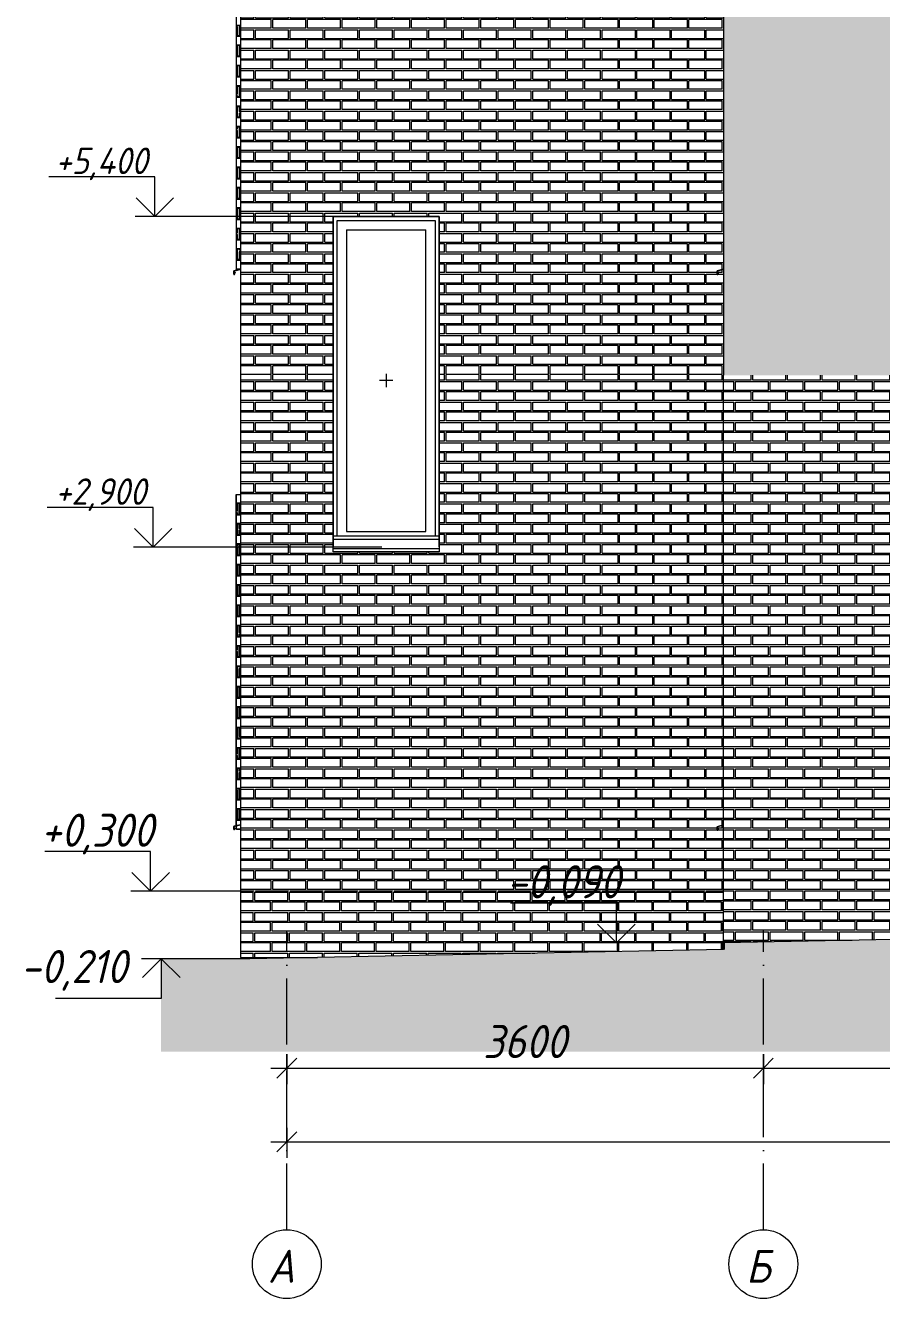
# Model space of a CAD drawing. Header units: millimetres. Extents: x -2128 to 116635, y -18248 to 18481.
# Drawn here: x 102812 to 109278, y -2779 to 6845 of the extents above; entities that cross this region are included whole.
import ezdxf

# ---------------------------------------------------------------- set-up
doc = ezdxf.new("R2010")
doc.units = ezdxf.units.MM
doc.linetypes.add('50_200_ШТРИХ_1Т_ш5_п1_п1_', pattern=[700, 500, -100, 0, -100])
doc.linetypes.add('Штрих', pattern=[635, 317.5, -317.5])
for name, color, linetype, lineweight in [('A-ANNO-DIMS', 7, 'Continuous', 9), ('A-ANNO-DIMS-100', 7, 'Continuous', 9), ('A-DETL-1', 7, 'Continuous', 5), ('A-DETL-5', 7, 'Continuous', 35), ('A-GLAZ', 7, 'Continuous', 9), ('A-GLAZ-1', 7, 'Continuous', 5), ('A-GLAZ-2', 7, 'Штрих', 5), ('A-WALL', 7, 'Continuous', 5), ('A-WALL-PATT', 7, 'Continuous', 5), ('G-ANNO-DIMS', 7, 'Continuous', 9), ('G-ANNO-DIMS-1', 7, 'Continuous', 20), ('I-WALL', 7, 'Continuous', 5), ('Оси', 7, 'Continuous', 9), ('Оси-1', 7, '50_200_ШТРИХ_1Т_ш5_п1_п1_', 9)]:
    doc.layers.add(name, color=color, linetype=linetype, lineweight=lineweight)
doc.layers.add('A-DETL-GENF-1', color=7, linetype='Continuous', lineweight=9, true_color=0xffffff)
doc.styles.add('ISOCPEUR_I', font='isocpeui.ttf', dxfattribs={"width": 0.9, "height": 250})
doc.styles.add('ISOCPEUR_I_1', font='isocpeui.ttf', dxfattribs={"width": 0.9, "height": 200})
doc.dimstyles.new('ISO-2_5_0_9К_БОЛЬШОЙ', dxfattribs={"dimscale": 304.8, "dimtxt": 248.995294, "dimasz": 0.492126, "dimexe": 0.393701, "dimexo": 0, "dimgap": 0, "dimtad": 1, "dimdec": 0, "dimzin": 0, "dimdsep": 46, "dimtxsty": 'ISOCPEUR_I', "dimblk1": 'OBLIQUE', "dimblk2": 'OBLIQUE', "dimsah": 1, "dimcen": 0.09, "dimdle": 0.393701, "dimazin": 0, "dimtfac": 1, "dimtdec": 4, "dimtix": 1, "dimtmove": 0, "dimatfit": 3, "dimfxl": 1, "dimtvp": 1, "dimtolj": 1, "dimtzin": 0, "dimarcsym": 2})
pattern_1 = [(180, (112485.17, 71), (-2e-14, -154), [125, -137]), (90, (112485.17, 6), (-262, 2e-14), [65, -89]), (180, (112485.17, 6), (-2e-14, -154), [125, -137]), (90, (112497.17, 6), (-262, 2e-14), [65, -89]), (180, (112622.17, 6), (-2e-14, -154), [125, -137]), (180, (112622.17, 71), (-2e-14, -154), [125, -137]), (90, (112366.17, 83), (-262, 2e-14), [65, -89]), (90, (112616.17, 83), (-262, 2e-14), [65, -89]), (0, (112366.17, 83), (0, -154), [250, -12]), (0, (112366.17, 148), (0, -154), [250, -12])]
pattern_2 = [(180, (103594.18, 4223.23), (-2e-14, -154), [125, -137]), (90, (103594.18, 4158.23), (-262, 2e-14), [65, -89]), (180, (103594.18, 4158.23), (-2e-14, -154), [125, -137]), (90, (103606.18, 4158.23), (-262, 2e-14), [65, -89]), (180, (103731.18, 4158.23), (-2e-14, -154), [125, -137]), (180, (103731.18, 4223.23), (-2e-14, -154), [125, -137]), (90, (103475.18, 4235.23), (-262, 2e-14), [65, -89]), (90, (103725.18, 4235.23), (-262, 2e-14), [65, -89]), (0, (103475.18, 4235.23), (0, -154), [250, -12]), (0, (103475.18, 4300.23), (0, -154), [250, -12])]
pattern_3 = [(180, (103594.18, -10.52), (-2e-14, -154), [125, -137]), (90, (103594.18, -75.52), (-262, 2e-14), [65, -89]), (180, (103594.18, -75.52), (-2e-14, -154), [125, -137]), (90, (103606.18, -75.52), (-262, 2e-14), [65, -89]), (180, (103731.18, -75.52), (-2e-14, -154), [125, -137]), (180, (103731.18, -10.52), (-2e-14, -154), [125, -137]), (90, (103475.18, 1.48), (-262, 2e-14), [65, -89]), (90, (103725.18, 1.48), (-262, 2e-14), [65, -89]), (0, (103475.18, 1.48), (0, -154), [250, -12]), (0, (103475.18, 66.48), (0, -154), [250, -12])]

# ---------------------------------------------------------------- blocks, each defined once
blk = doc.blocks.new('Окно_СКБ_1Ст_БезПР - ОК-22_800х2500_h_ глухое-34006729-АР2_Фасад в А-Г копия 1')
at = {"layer": 'A-GLAZ-1'}
for p, q in [((350, 9600), (350, 7102.5)), ((1150, 9600), (350, 9600)), ((380, 7185), (380, 9570)), ((380, 9570), (450, 9570)), ((450, 9570), (1050, 9570)), ((1050, 9570), (1120, 9570)), ((1120, 9570), (1120, 7185)), ((1150, 7102.5), (1150, 9600)), ((450, 9500), (450, 7220)), ((450, 9500), (1050, 9500)), ((1050, 7220), (1050, 9500)), ((450, 7220), (1050, 7220))]:
    blk.add_line(p, q, dxfattribs=at)
at = {"layer": 'A-GLAZ-2'}
for p, q in [((750, 8410), (750, 8310)), ((800, 8360), (700, 8360))]:
    blk.add_line(p, q, dxfattribs=at)
blk = doc.blocks.new('WNW_Отлив - Отлив_металлический-33822956-АР2_Фасад в А-Г копия 1')
at = {"layer": 'A-GLAZ-1'}
for p, q in [((-400, 4966), (-400, 4963)), ((-400, 4963), (-394, 4963)), ((-399, 4987.2), (-355.6, 4999.9)), ((-367.2, 4997.5), (-399, 4988.3)), ((-399, 4964), (-399, 4966)), ((-394.7, 4964), (-399, 4964)), ((-394, 4966), (-394.7, 4964)), ((-394, 4963), (-388.9, 4977.1)), ((-388.9, 4977.1), (-389.8, 4977.4))]:
    blk.add_line(p, q, dxfattribs=at)
blk = doc.blocks.new('WNW_Отлив - Отлив_металлический-33828275-АР2_Фасад в А-Г копия 1')
at = {"layer": 'A-GLAZ-1'}
for p, q in [((-350, 9202.5), (-400, 9191)), ((-400, 9191), (-400, 9166)), ((-400, 9166), (-394, 9166)), ((-399, 9190.2), (-350, 9201.5)), ((-399, 9167), (-399, 9190.2)), ((-394.7, 9167), (-399, 9167)), ((-389.8, 9180.4), (-394.7, 9167)), ((-394, 9166), (-388.9, 9180.1)), ((-388.9, 9180.1), (-389.8, 9180.4))]:
    blk.add_line(p, q, dxfattribs=at)
blk = doc.blocks.new('WNW_Отлив - Отлив_металлический-V103-АР2_Фасад в А-Г копия 1')
at = {"layer": 'A-GLAZ-1'}
for p, q in [((3299.8, 5002.5), (3250, 4991)), ((3250, 4991), (3250, 4988)), ((3250.9, 4966), (3256, 4966)), ((3251, 4990.2), (3282.8, 4997.5)), ((3251, 4988.3), (3251, 4990.2)), ((3255.3, 4967), (3251, 4967)), ((3260.2, 4980.4), (3255.3, 4967)), ((3261.1, 4980.1), (3260.2, 4980.4)), ((3260.2, 4977.4), (3261.1, 4980.1))]:
    blk.add_line(p, q, dxfattribs=at)
blk = doc.blocks.new('WNW_Отлив - Отлив_металлический-33966382-АР2_Фасад в А-Г копия 1')
at = {"layer": 'A-GLAZ-1'}
for p, q in [((3300, 5002.5), (3250, 4988)), ((3250, 4988), (3250, 4963)), ((3250, 4963), (3256, 4963)), ((3251, 4987.2), (3300, 5001.5)), ((3251, 4964), (3251, 4987.2)), ((3255.3, 4964), (3251, 4964)), ((3260.2, 4977.4), (3255.3, 4964)), ((3256, 4963), (3261.1, 4977.1)), ((3261.1, 4977.1), (3260.2, 4977.4))]:
    blk.add_line(p, q, dxfattribs=at)
blk = doc.blocks.new('WNW_Отлив - Отлив_металлический-V104-АР2_Фасад в А-Г копия 1')
at = {"layer": 'A-GLAZ-1'}
for p, q in [((3300, 802.5), (3250, 788)), ((3250, 788), (3250, 763)), ((3251, 787.2), (3300, 801.5)), ((3251, 764), (3251, 787.2)), ((3260.2, 777.4), (3255.3, 764)), ((3256, 763), (3261.1, 777.1)), ((3261.1, 777.1), (3260.2, 777.4)), ((3250, 763), (3256, 763)), ((3255.3, 764), (3251, 764))]:
    blk.add_line(p, q, dxfattribs=at)
blk = doc.blocks.new('WNW_Отлив - Отлив_металлический-34006731-АР2_Фасад в А-Г копия 1')
at = {"layer": 'A-GLAZ-1'}
for p, q in [((1150, 7185), (350, 7185)), ((1150, 7160), (350, 7160)), ((350, 7091), (350, 7102.5)), ((350, 7066), (350, 7091)), ((350, 7091), (1150, 7091)), ((1150, 7066), (350, 7066)), ((1150, 7102.5), (1150, 7091)), ((1150, 7091), (1150, 7066))]:
    blk.add_line(p, q, dxfattribs=at)
blk = doc.blocks.new('Ось сетки - Круг_Ø6_00__ISO-2_5_0_9K_ кружки поменьше-23056867-АР2_Фасад в А-Г копия 1')
at = {"layer": 'Оси'}
blk.add_circle((0, -2518.7), 260, dxfattribs=at)
blk = doc.blocks.new('DIMBLOCK29-АР2_Фасад в А-Г копия 1')
at = {"layer": 'A-ANNO-DIMS-100', "transparency": 16777216}
for p, q in [((104785.2, -931.6), (104785.2, -1157.7)), ((104785.2, -1037.7), (104785.2, -931.6)), ((108385.2, -931.6), (108385.2, -1157.7)), ((108385.2, -1037.7), (108385.2, -931.6)), ((104665.2, -1037.7), (108385.2, -1037.7))]:
    blk.add_line(p, q, dxfattribs=at)
at = {"layer": 'A-ANNO-DIMS-100', "lineweight": 20, "transparency": 16777216}
for p, q in [((104785.2, -1037.7), (104710.2, -1112.7)), ((104785.2, -1037.7), (104860.2, -962.7)), ((108385.2, -1037.7), (108310.2, -1112.7)), ((108385.2, -1037.7), (108460.2, -962.7))]:
    blk.add_line(p, q, dxfattribs=at)
at = {"layer": 'A-ANNO-DIMS-100', "color": 0, "transparency": 16777216, "insert": (106269.1, -711), "char_height": 250, "width": 758.478, "attachment_point": 1, "line_spacing_factor": 1.149209, "style": 'ISOCPEUR_I'}
blk.add_mtext('3600', dxfattribs=at)
blk = doc.blocks.new('_Oblique')
at = {"color": 0, "linetype": 'ByBlock', "lineweight": -2}
blk.add_line((-0.5, -0.5), (0.5, 0.5), dxfattribs=at)
blk = doc.blocks.new('DIMBLOCK30-АР2_Фасад в А-Г копия 1')
at = {"layer": 'A-ANNO-DIMS-100', "transparency": 16777216}
for p, q in [((108385.2, -931.6), (108385.2, -1157.7)), ((108385.2, -1037.7), (108385.2, -931.6)), ((112585.2, -931.6), (112585.2, -1157.7)), ((112585.2, -1037.7), (112585.2, -931.6)), ((108385.2, -1037.7), (112585.2, -1037.7))]:
    blk.add_line(p, q, dxfattribs=at)
at = {"layer": 'A-ANNO-DIMS-100', "lineweight": 20, "transparency": 16777216}
for p, q in [((108385.2, -1037.7), (108310.2, -1112.7)), ((108385.2, -1037.7), (108460.2, -962.7)), ((112585.2, -1037.7), (112510.2, -1112.7)), ((112585.2, -1037.7), (112660.2, -962.7))]:
    blk.add_line(p, q, dxfattribs=at)
at = {"layer": 'A-ANNO-DIMS-100', "color": 0, "transparency": 16777216, "insert": (110159.6, -711), "char_height": 250, "width": 781.462, "attachment_point": 1, "line_spacing_factor": 1.149209, "style": 'ISOCPEUR_I'}
blk.add_mtext('4200', dxfattribs=at)
blk = doc.blocks.new('DIMBLOCK32-АР2_Фасад в А-Г копия 1')
at = {"layer": 'A-ANNO-DIMS-100', "transparency": 16777216}
for p, q in [((104785.2, -1488.1), (104785.2, -1714.1)), ((104785.2, -1594.1), (104785.2, -1488.1)), ((115285.2, -1488.1), (115285.2, -1714.1)), ((115285.2, -1594.1), (115285.2, -1488.1)), ((104665.2, -1594.1), (115405.2, -1594.1))]:
    blk.add_line(p, q, dxfattribs=at)
at = {"layer": 'A-ANNO-DIMS-100', "lineweight": 20, "transparency": 16777216}
for p, q in [((104785.2, -1594.1), (104860.2, -1519.1)), ((115285.2, -1594.1), (115360.2, -1519.1)), ((104785.2, -1594.1), (104710.2, -1669.1)), ((115285.2, -1594.1), (115210.2, -1669.1))]:
    blk.add_line(p, q, dxfattribs=at)
at = {"layer": 'A-ANNO-DIMS-100', "color": 0, "transparency": 16777216, "insert": (109664.1, -1267.5), "char_height": 250, "width": 890.637, "attachment_point": 1, "line_spacing_factor": 1.149209, "style": 'ISOCPEUR_I'}
blk.add_mtext('10500', dxfattribs=at)
blk = doc.blocks.new('Высотные отметки - Стрелка_Верх-17668718-АР2_Фасад в А-Г копия 1')
at = {"layer": 'G-ANNO-DIMS'}
for p, q in [((-1028.2, 600), (-1828.2, 600)), ((-1028.2, 300), (-1028.2, 600)), ((-876.6, 300), (-1176.6, 300))]:
    blk.add_line(p, q, dxfattribs=at)
at = {"layer": 'G-ANNO-DIMS-1'}
for q in [(-1169.7, 441.4), (-886.8, 441.4)]:
    blk.add_line((-1028.2, 300), q, dxfattribs=at)
blk = doc.blocks.new('Высотные отметки - Стрелка_Низ-17668717-АР2_Фасад в А-Г копия 1')
at = {"layer": 'G-ANNO-DIMS'}
for p, q in [((-797.8, -210), (-1097.8, -210)), ((-947.9, -210), (-947.9, -510)), ((-947.9, -510), (-1747.9, -510))]:
    blk.add_line(p, q, dxfattribs=at)
at = {"layer": 'G-ANNO-DIMS-1'}
for q in [(-1089.3, -351.4), (-806.4, -351.4)]:
    blk.add_line((-947.9, -210), q, dxfattribs=at)

msp = doc.modelspace()

# ---------------------------------------------------------------- hatches: boundary and pattern name
at = {"layer": 'A-DETL-GENF-1'}
msp.add_hatch(color=256, dxfattribs=at).paths.add_polyline_path([(103835.2, -913.8), (116635.2, -913.8), (116635.2, 0), (112150.2, 0), (112150.2, -10), (108085.2, -90), (108085.2, -140), (104505.2, -210), (103835.2, -210), (103835.2, -370)], flags=0)
at = {"layer": 'A-WALL-PATT'}
h = msp.add_hatch(dxfattribs=at)
h.set_pattern_fill('FP_82', color=256, style=0, pattern_type=2)
h.set_pattern_definition([(180, (108335.17, 4271), (-2e-14, -154), [125, -137]), (90, (108335.17, 4206), (-262, 2e-14), [65, -89]), (180, (108335.17, 4206), (-2e-14, -154), [125, -137]), (90, (108347.17, 4206), (-262, 2e-14), [65, -89]), (180, (108472.17, 4206), (-2e-14, -154), [125, -137]), (180, (108472.17, 4271), (-2e-14, -154), [125, -137]), (90, (108216.17, 4283), (-262, 2e-14), [65, -89]), (90, (108466.17, 4283), (-262, 2e-14), [65, -89]), (0, (108216.17, 4283), (0, -154), [250, -12]), (0, (108216.17, 4348), (0, -154), [250, -12])])
h.paths.add_polyline_path([(108041.2, 4966), (108040.5, 4967), (108041.5, 4967)], flags=0)
h.paths.add_polyline_path([(108041.2, 4963), (108040.5, 4964), (108041.5, 4964)], flags=0)
h.paths.add_polyline_path([(105935.2, 4200), (108085.2, 4200), (108085.2, 5001.5), (108036.2, 4987.2), (108036.2, 4967), (108036.2, 4966), (108036.2, 4964), (108036.2, 4963), (108035.2, 4964), (108036.2, 4991.2), (108085.2, 5002.5), (108085.2, 8400), (105935.2, 8400), (105935.2, 7066), (105135.2, 7067), (105135.2, 8400), (104435.2, 8400), (104435.2, 4200), (105135.2, 4200), (105135.2, 5400), (105935.2, 5400)], flags=0)
h.paths.add_polyline_path([(108036.2, 4988.3), (108068, 4997.5), (108036.2, 4990.2)], flags=0)
h = msp.add_hatch(dxfattribs=at)
h.set_pattern_fill('FP_85', color=256, style=0, pattern_type=2)
h.set_pattern_definition([(180, (115235.17, 4271), (-2e-14, -154), [125, -137]), (90, (115235.17, 4206), (-262, 2e-14), [65, -89]), (180, (115235.17, 4206), (-2e-14, -154), [125, -137]), (90, (115247.17, 4206), (-262, 2e-14), [65, -89]), (180, (115372.17, 4206), (-2e-14, -154), [125, -137]), (180, (115372.17, 4271), (-2e-14, -154), [125, -137]), (90, (115116.17, 4283), (-262, 2e-14), [65, -89]), (90, (115366.17, 4283), (-262, 2e-14), [65, -89]), (0, (115116.17, 4283), (0, -154), [250, -12]), (0, (115116.17, 4348), (0, -154), [250, -12])])
h.paths.add_polyline_path([(108085.2, 4200), (110590.2, 4200), (110590.2, 4904.9), (110577.1, 4897), (110570.9, 4896.8), (110567.2, 4903), (110567.2, 5050), (111275.7, 5018.9), (111312.7, 4953.8), (111312.7, 4947.3), (111306.2, 4943.5), (111299.1, 4948.3), (111296.2, 4954.8), (111297.7, 4954.8), (111303.1, 4947.3), (111306.2, 4945.5), (111310.9, 4948.3), (111310.4, 4954.8), (111274.5, 5016.9), (110569.2, 5047.9), (110569.2, 4903), (110571.9, 4898.5), (110578.2, 4899.4), (110590.2, 4907.2), (110590.2, 5000), (111205.2, 5000), (111205.2, 4984), (111255.8, 4984), (111255.8, 4952), (111253.8, 4952), (111253.8, 4982), (111205.2, 4982), (111205.2, 4799.2), (111349.4, 4799.2), (111427.5, 4932.2), (111443.7, 4922.8), (111631.4, 5247.6), (111648.7, 5237.6), (111395.6, 4799.2), (114987.2, 4800), (114987.2, 8400), (108085.2, 8400), (108085.2, 4900)], flags=0)
h.paths.add_polyline_path([(111422.6, 4892.3), (111439.6, 4921.7), (111427.5, 4928.7), (111410.5, 4899.3), (111412.4, 4898.2)], flags=0)
h.paths.add_polyline_path([(111657.6, 5232.6), (111623, 5252.6), (111633, 5269.9), (111667.6, 5249.9), (111660, 5236.7)], flags=0)
h.paths.add_polyline_path([(111656.5, 5236.7), (111663.5, 5248.8), (111634.1, 5265.8), (111627.1, 5253.7), (111648.7, 5241.2)], flags=0)
h = msp.add_hatch(dxfattribs=at)
h.set_pattern_fill('FP_18', color=256, style=0, pattern_type=2)
h.set_pattern_definition([(270, (106274.05, 6967.63), (154, 9e-15), [125, -137]), (180, (106339.05, 6967.63), (-3e-14, -262), [65, -89]), (270, (106339.05, 6967.63), (154, 9e-15), [125, -137]), (180, (106339.05, 6979.63), (-3e-14, -262), [65, -89]), (270, (106339.05, 7104.63), (154, 9e-15), [125, -137]), (270, (106274.05, 7104.63), (154, 9e-15), [125, -137]), (180, (106262.05, 6848.63), (-3e-14, -262), [65, -89]), (180, (106262.05, 7098.63), (-3e-14, -262), [65, -89]), (90, (106262.05, 6848.63), (154, -9e-15), [250, -12]), (90, (106197.05, 6848.63), (154, -9e-15), [250, -12])])
h.paths.add_polyline_path([(104405.2, 5076.9), (104435.2, 5076.9), (104435.2, 5152.6), (104405.2, 5152.6)], flags=0)
h.paths.add_polyline_path([(104435.2, 5229.6), (104435.2, 5306.5), (104405.2, 5306.5), (104405.2, 5229.6)], flags=0)
h.paths.add_polyline_path([(104405.2, 5383.5), (104435.2, 5383.5), (104435.2, 5461), (104405.2, 5461), (104405.2, 5400)], flags=0)
h.paths.add_polyline_path([(104435.2, 5538), (104435.2, 5614.5), (104405.2, 5614.5), (104405.2, 5538)], flags=0)
h.paths.add_polyline_path([(104405.2, 5691.5), (104435.2, 5691.5), (104435.2, 5768.3), (104405.2, 5768.3)], flags=0)
h.paths.add_polyline_path([(104405.2, 5845.3), (104435.2, 5845.3), (104435.2, 5922.4), (104405.2, 5922.4)], flags=0)
h.paths.add_polyline_path([(104435.2, 5999.4), (104435.2, 6076.4), (104405.2, 6076.4), (104405.2, 5999.4)], flags=0)
h.paths.add_polyline_path([(104405.2, 6153.4), (104435.2, 6153.4), (104435.2, 6230.6), (104405.2, 6230.6)], flags=0)
h.paths.add_polyline_path([(104435.2, 6307.6), (104435.2, 6384), (104405.2, 6384), (104405.2, 6307.6)], flags=0)
h.paths.add_polyline_path([(104405.2, 6461), (104435.2, 6461), (104435.2, 6538.6), (104405.2, 6538.6)], flags=0)
h.paths.add_polyline_path([(104405.2, 6615.6), (104435.2, 6615.6), (104435.2, 6692.6), (104405.2, 6692.6)], flags=0)
h.paths.add_polyline_path([(104405.2, 6769.6), (104435.2, 6769.6), (104435.2, 6844.6), (104405.2, 6844.6)], flags=0)
h.paths.add_polyline_path([(104435.2, 6921.6), (104435.2, 6998.6), (104405.2, 6998.6), (104405.2, 6921.6)], flags=0)
h.paths.add_polyline_path([(104405.2, 7075.6), (104435.2, 7075.6), (104435.2, 7152.6), (104405.2, 7152.6), (104405.2, 7100)], flags=0)
h.paths.add_polyline_path([(104405.2, 7229.6), (104435.2, 7229.6), (104435.2, 7306.6), (104405.2, 7306.6)], flags=0)
h.paths.add_polyline_path([(104405.2, 7383.6), (104435.2, 7383.6), (104435.2, 7445), (104405.2, 7445)], flags=0)
h.paths.add_polyline_path([(104435.2, 7500), (104435.2, 7502.9), (104405.2, 7502.9), (104405.2, 7500)], flags=0)
h = msp.add_hatch(dxfattribs=at)
h.set_pattern_fill('FP_22', color=256, style=0, pattern_type=2)
h.set_pattern_definition(pattern_2)
h.paths.add_polyline_path([(104435.2, 6692.6), (104435.2, 6769.6), (104405.2, 6769.6), (104405.2, 6692.6)], flags=0)
h = msp.add_hatch(dxfattribs=at)
h.set_pattern_fill('FP_22', color=256, style=0, pattern_type=2)
h.set_pattern_definition(pattern_2)
h.paths.add_polyline_path([(104435.2, 6538.6), (104435.2, 6615.6), (104405.2, 6615.6), (104405.2, 6538.6)], flags=0)
h = msp.add_hatch(dxfattribs=at)
h.set_pattern_fill('FP_22', color=256, style=0, pattern_type=2)
h.set_pattern_definition(pattern_2)
h.paths.add_polyline_path([(104435.2, 6384), (104435.2, 6461), (104405.2, 6461), (104405.2, 6384)], flags=0)
h = msp.add_hatch(dxfattribs=at)
h.set_pattern_fill('FP_22', color=256, style=0, pattern_type=2)
h.set_pattern_definition(pattern_2)
h.paths.add_polyline_path([(104405.2, 6230.6), (104435.2, 6230.6), (104435.2, 6307.6), (104405.2, 6307.6), (104405.2, 6254)], flags=0)
h = msp.add_hatch(dxfattribs=at)
h.set_pattern_fill('FP_22', color=256, style=0, pattern_type=2)
h.set_pattern_definition(pattern_2)
h.paths.add_polyline_path([(104435.2, 6076.4), (104435.2, 6153.4), (104405.2, 6153.4), (104405.2, 6076.4)], flags=0)
h = msp.add_hatch(dxfattribs=at)
h.set_pattern_fill('FP_22', color=256, style=0, pattern_type=2)
h.set_pattern_definition(pattern_2)
h.paths.add_polyline_path([(104435.2, 5922.4), (104435.2, 5999.4), (104405.2, 5999.4), (104405.2, 5922.4)], flags=0)
h = msp.add_hatch(dxfattribs=at)
h.set_pattern_fill('FP_22', color=256, style=0, pattern_type=2)
h.set_pattern_definition(pattern_2)
h.paths.add_polyline_path([(104435.2, 5768.3), (104435.2, 5845.3), (104405.2, 5845.3), (104405.2, 5768.3)], flags=0)
h = msp.add_hatch(dxfattribs=at)
h.set_pattern_fill('FP_22', color=256, style=0, pattern_type=2)
h.set_pattern_definition(pattern_2)
h.paths.add_polyline_path([(104435.2, 5614.5), (104435.2, 5691.5), (104405.2, 5691.5), (104405.2, 5614.5)], flags=0)
h = msp.add_hatch(dxfattribs=at)
h.set_pattern_fill('FP_22', color=256, style=0, pattern_type=2)
h.set_pattern_definition(pattern_2)
h.paths.add_polyline_path([(104435.2, 5461), (104435.2, 5538), (104405.2, 5538), (104405.2, 5461)], flags=0)
h = msp.add_hatch(dxfattribs=at)
h.set_pattern_fill('FP_22', color=256, style=0, pattern_type=2)
h.set_pattern_definition(pattern_2)
h.paths.add_polyline_path([(104435.2, 5306.5), (104435.2, 5383.5), (104405.2, 5383.5), (104405.2, 5306.5)], flags=0)
h = msp.add_hatch(dxfattribs=at)
h.set_pattern_fill('FP_22', color=256, style=0, pattern_type=2)
h.set_pattern_definition(pattern_2)
h.paths.add_polyline_path([(104435.2, 5152.6), (104435.2, 5229.6), (104405.2, 5229.6), (104405.2, 5152.6)], flags=0)
h = msp.add_hatch(dxfattribs=at)
h.set_pattern_fill('FP_22', color=256, style=0, pattern_type=2)
h.set_pattern_definition(pattern_2)
h.paths.add_polyline_path([(104423.6, 4999.9), (104435.2, 5002.5), (104435.2, 5076.9), (104405.2, 5076.9), (104405.2, 4999.9)], flags=0)
h.paths.add_polyline_path([(104428.1, 4999.9), (104435.2, 4999.9), (104435.2, 5001.5), (104432.6, 5000.9)], flags=0)
h = msp.add_hatch(dxfattribs=at)
h.set_pattern_fill('FP_81', color=256, style=0, pattern_type=2)
h.set_pattern_definition([(180, (108335.17, 71), (-2e-14, -154), [125, -137]), (90, (108335.17, 6), (-262, 2e-14), [65, -89]), (180, (108335.17, 6), (-2e-14, -154), [125, -137]), (90, (108347.17, 6), (-262, 2e-14), [65, -89]), (180, (108472.17, 6), (-2e-14, -154), [125, -137]), (180, (108472.17, 71), (-2e-14, -154), [125, -137]), (90, (108216.17, 83), (-262, 2e-14), [65, -89]), (90, (108466.17, 83), (-262, 2e-14), [65, -89]), (0, (108216.17, 83), (0, -154), [250, -12]), (0, (108216.17, 148), (0, -154), [250, -12])])
h.paths.add_polyline_path([(108041.2, 763), (108040.5, 764), (108041.5, 764)], flags=0)
h.paths.add_polyline_path([(104435.2, 300), (108085.2, 300), (108085.2, 801.5), (108036.2, 787.2), (108036.2, 764), (108036.2, 763), (108035.2, 764), (108036.2, 788.3), (108085.2, 802.5), (108085.2, 4200), (105935.2, 4200), (105935.2, 2866), (105135.2, 2867), (105135.2, 4200), (104435.2, 4200), (104435.2, 1367.2)], flags=0)
h = msp.add_hatch(dxfattribs=at)
h.set_pattern_fill('FP_80', color=256, style=0, pattern_type=2)
h.set_pattern_definition(pattern_1)
h.paths.add_polyline_path([(108335.2, 300), (108335.2, 4200), (108085.2, 4200), (108085.2, 300)], flags=0)
h = msp.add_hatch(dxfattribs=at)
h.set_pattern_fill('FP_80', color=256, style=0, pattern_type=2)
h.set_pattern_definition(pattern_1)
h.paths.add_polyline_path([(108335.2, 300), (112215.1, 300), (112215.1, 3660), (110590.2, 3660), (110590.2, 4200), (108335.2, 4200), (108335.2, 1367.2)], flags=0)
h.paths.add_polyline_path([(112435.2, 300), (112435.2, 3305), (112410.1, 3305), (112410.1, 3280), (112435.1, 3280), (112435.1, 300)], flags=0)
h.paths.add_polyline_path([(112410.1, 3610), (112435.2, 3610), (112435.2, 3660), (112410.1, 3660), (112410.1, 3620)], flags=0)
h.paths.add_polyline_path([(112274.1, 3660), (112285.2, 3660), (112285.2, 3900), (112215.1, 3900), (112215.1, 3660), (112232.1, 3660)], flags=0)
h = msp.add_hatch(dxfattribs=at)
h.set_pattern_fill('FP_19', color=256, style=0, pattern_type=2)
h.set_pattern_definition([(270, (106272.05, 2767.63), (154, 9e-15), [125, -137]), (180, (106337.05, 2767.63), (-3e-14, -262), [65, -89]), (270, (106337.05, 2767.63), (154, 9e-15), [125, -137]), (180, (106337.05, 2779.63), (-3e-14, -262), [65, -89]), (270, (106337.05, 2904.63), (154, 9e-15), [125, -137]), (270, (106272.05, 2904.63), (154, 9e-15), [125, -137]), (180, (106260.05, 2648.63), (-3e-14, -262), [65, -89]), (180, (106260.05, 2898.63), (-3e-14, -262), [65, -89]), (90, (106260.05, 2648.63), (154, -9e-15), [250, -12]), (90, (106195.05, 2648.63), (154, -9e-15), [250, -12])])
h.paths.add_polyline_path([(104403.2, 799), (104405.2, 799), (104405.2, 844.4), (104433.2, 844.4), (104433.2, 920.1), (104405.2, 920.1), (104405.2, 997.1), (104433.2, 997.1), (104433.2, 1074), (104405.2, 1074), (104405.2, 1151), (104433.2, 1151), (104433.2, 1228.5), (104405.2, 1228.5), (104405.2, 1305.5), (104433.2, 1305.5), (104433.2, 1382), (104405.2, 1382), (104405.2, 1459), (104433.2, 1459), (104433.2, 1535.8), (104405.2, 1535.8), (104405.2, 1612.8), (104433.2, 1612.8), (104433.2, 1689.9), (104405.2, 1689.9), (104405.2, 1766.9), (104433.2, 1766.9), (104433.2, 1843.9), (104405.2, 1843.9), (104405.2, 1920.9), (104433.2, 1920.9), (104433.2, 1998.1), (104405.2, 1998.1), (104405.2, 2075.1), (104433.2, 2075.1), (104433.2, 2151.5), (104405.2, 2151.5), (104405.2, 2228.5), (104433.2, 2228.5), (104433.2, 2306.1), (104405.2, 2306.1), (104405.2, 2383.1), (104433.2, 2383.1), (104433.2, 2460.1), (104405.2, 2460.1), (104405.2, 2537.1), (104433.2, 2537.1), (104433.2, 2612.1), (104405.2, 2612.1), (104405.2, 2689.1), (104433.2, 2689.1), (104433.2, 2766.1), (104405.2, 2766.1), (104405.2, 2843.1), (104433.2, 2843.1), (104433.2, 2920.1), (104405.2, 2920.1), (104405.2, 2997.1), (104433.2, 2997.1), (104433.2, 3074.1), (104405.2, 3074.1), (104405.2, 3151.1), (104433.2, 3151.1), (104433.2, 3231), (104405.2, 3231), (104405.2, 3300), (104403.2, 3300), (104403.2, 860)], flags=0)
h = msp.add_hatch(dxfattribs=at)
h.set_pattern_fill('FP_23', color=256, style=0, pattern_type=2)
h.set_pattern_definition(pattern_3)
h.paths.add_polyline_path([(104435.2, 3231), (104435.2, 3300), (104405.2, 3300), (104405.2, 3231), (104433.2, 3231)], flags=0)
h = msp.add_hatch(dxfattribs=at)
h.set_pattern_fill('FP_23', color=256, style=0, pattern_type=2)
h.set_pattern_definition(pattern_3)
h.paths.add_polyline_path([(104405.2, 3074.1), (104435.2, 3074.1), (104435.2, 3151.1), (104405.2, 3151.1)], flags=0)
h = msp.add_hatch(dxfattribs=at)
h.set_pattern_fill('FP_23', color=256, style=0, pattern_type=2)
h.set_pattern_definition(pattern_3)
h.paths.add_polyline_path([(104405.2, 2920.1), (104435.2, 2920.1), (104435.2, 2997.1), (104405.2, 2997.1)], flags=0)
h = msp.add_hatch(dxfattribs=at)
h.set_pattern_fill('FP_23', color=256, style=0, pattern_type=2)
h.set_pattern_definition(pattern_3)
h.paths.add_polyline_path([(104405.2, 2766.1), (104435.2, 2766.1), (104435.2, 2843.1), (104405.2, 2843.1)], flags=0)
h = msp.add_hatch(dxfattribs=at)
h.set_pattern_fill('FP_23', color=256, style=0, pattern_type=2)
h.set_pattern_definition(pattern_3)
h.paths.add_polyline_path([(104405.2, 2612.1), (104435.2, 2612.1), (104435.2, 2689.1), (104405.2, 2689.1)], flags=0)
h = msp.add_hatch(dxfattribs=at)
h.set_pattern_fill('FP_23', color=256, style=0, pattern_type=2)
h.set_pattern_definition(pattern_3)
h.paths.add_polyline_path([(104433.2, 2460.1), (104435.2, 2460.1), (104435.2, 2537.1), (104405.2, 2537.1), (104405.2, 2460.1)], flags=0)
h = msp.add_hatch(dxfattribs=at)
h.set_pattern_fill('FP_23', color=256, style=0, pattern_type=2)
h.set_pattern_definition(pattern_3)
h.paths.add_polyline_path([(104405.2, 2306.1), (104435.2, 2306.1), (104435.2, 2383.1), (104405.2, 2383.1)], flags=0)
h = msp.add_hatch(dxfattribs=at)
h.set_pattern_fill('FP_23', color=256, style=0, pattern_type=2)
h.set_pattern_definition(pattern_3)
h.paths.add_polyline_path([(104435.2, 2151.5), (104435.2, 2228.5), (104405.2, 2228.5), (104405.2, 2151.5), (104433.2, 2151.5)], flags=0)
h = msp.add_hatch(dxfattribs=at)
h.set_pattern_fill('FP_23', color=256, style=0, pattern_type=2)
h.set_pattern_definition(pattern_3)
h.paths.add_polyline_path([(104435.2, 1998.1), (104435.2, 2075.1), (104405.2, 2075.1), (104405.2, 1998.1), (104433.2, 1998.1)], flags=0)
h = msp.add_hatch(dxfattribs=at)
h.set_pattern_fill('FP_23', color=256, style=0, pattern_type=2)
h.set_pattern_definition(pattern_3)
h.paths.add_polyline_path([(104435.2, 1843.9), (104435.2, 1920.9), (104405.2, 1920.9), (104405.2, 1843.9), (104433.2, 1843.9)], flags=0)
h = msp.add_hatch(dxfattribs=at)
h.set_pattern_fill('FP_23', color=256, style=0, pattern_type=2)
h.set_pattern_definition(pattern_3)
h.paths.add_polyline_path([(104435.2, 1689.9), (104435.2, 1766.9), (104405.2, 1766.9), (104405.2, 1689.9), (104433.2, 1689.9)], flags=0)
h = msp.add_hatch(dxfattribs=at)
h.set_pattern_fill('FP_23', color=256, style=0, pattern_type=2)
h.set_pattern_definition(pattern_3)
h.paths.add_polyline_path([(104435.2, 1535.8), (104435.2, 1612.8), (104405.2, 1612.8), (104405.2, 1535.8), (104433.2, 1535.8)], flags=0)
h = msp.add_hatch(dxfattribs=at)
h.set_pattern_fill('FP_23', color=256, style=0, pattern_type=2)
h.set_pattern_definition(pattern_3)
h.paths.add_polyline_path([(104435.2, 1382), (104435.2, 1459), (104405.2, 1459), (104405.2, 1382), (104433.2, 1382)], flags=0)
h = msp.add_hatch(dxfattribs=at)
h.set_pattern_fill('FP_23', color=256, style=0, pattern_type=2)
h.set_pattern_definition(pattern_3)
h.paths.add_polyline_path([(104405.2, 1228.5), (104435.2, 1228.5), (104435.2, 1305.5), (104405.2, 1305.5)], flags=0)
h = msp.add_hatch(dxfattribs=at)
h.set_pattern_fill('FP_23', color=256, style=0, pattern_type=2)
h.set_pattern_definition(pattern_3)
h.paths.add_polyline_path([(104433.2, 1074), (104435.2, 1074), (104435.2, 1151), (104405.2, 1151), (104405.2, 1074)], flags=0)
h = msp.add_hatch(dxfattribs=at)
h.set_pattern_fill('FP_23', color=256, style=0, pattern_type=2)
h.set_pattern_definition(pattern_3)
h.paths.add_polyline_path([(104435.2, 920.1), (104435.2, 997.1), (104405.2, 997.1), (104405.2, 920.1), (104433.2, 920.1)], flags=0)
h = msp.add_hatch(dxfattribs=at)
h.set_pattern_fill('FP_23', color=256, style=0, pattern_type=2)
h.set_pattern_definition(pattern_3)
h.paths.add_polyline_path([(104405.2, 767.4), (104435.2, 767.4), (104435.2, 801.5), (104405.2, 794.6), (104405.2, 790.2)], flags=0)
h.paths.add_polyline_path([(104405.2, 795.6), (104435.2, 802.5), (104435.2, 844.4), (104405.2, 844.4), (104405.2, 799)], flags=0)
h = msp.add_hatch(dxfattribs=at)
h.set_pattern_fill('FP_84', color=256, style=0, pattern_type=2)
h.set_pattern_definition([(180, (108330.17, 371), (-2e-14, -154), [125, -137]), (90, (108330.17, 306), (-262, 2e-14), [65, -89]), (180, (108330.17, 306), (-2e-14, -154), [125, -137]), (90, (108342.17, 306), (-262, 2e-14), [65, -89]), (180, (108467.17, 306), (-2e-14, -154), [125, -137]), (180, (108467.17, 371), (-2e-14, -154), [125, -137]), (90, (108211.17, 383), (-262, 2e-14), [65, -89]), (90, (108461.17, 383), (-262, 2e-14), [65, -89]), (0, (108211.17, 383), (0, -154), [250, -12]), (0, (108211.17, 448), (0, -154), [250, -12])])
h.paths.add_polyline_path([(104435.2, -200), (105016.6, -200), (108085.2, -140), (108085.2, 300), (104435.2, 300), (104435.2, -140)], flags=0)
h = msp.add_hatch(dxfattribs=at)
h.set_pattern_fill('FP_80', color=256, style=0, pattern_type=2)
h.set_pattern_definition(pattern_1)
h.paths.add_polyline_path([(108085.2, -90), (112150.2, -10), (112150.2, 0), (112215.1, 0), (112215.1, 300), (108085.2, 300), (108085.2, -10)], flags=0)

# ---------------------------------------------------------------- linework, layer by layer
at = {"layer": 'A-DETL-1'}
for p, q in [((112150.2, -10), (108085.2, -90)), ((108085.2, -140), (104505.2, -210)), ((104505.2, -210), (103835.2, -210))]:
    msp.add_line(p, q, dxfattribs=at)
at = {"layer": 'A-DETL-5'}
msp.add_line((108085.2, -90), (108085.2, -140), dxfattribs=at)
at = {"layer": 'A-WALL'}
for p, q in [((104435.2, 13776), (104435.2, -200)), ((108085.2, 8400), (108085.2, 4200)), ((105135.2, 2902.5), (105135.2, 5400)), ((105135.2, 5400), (105935.2, 5400)), ((105935.2, 5400), (105935.2, 2902.5)), ((108085.2, -90), (108085.2, 4200)), ((104435.2, -200), (105016.6, -200)), ((104583.2, -208.5), (104583.2, -200))]:
    msp.add_line(p, q, dxfattribs=at)
at = {"layer": 'G-ANNO-DIMS'}
for p, q in [((105555.3, 5400), (103787.8, 5400)), ((105502.7, 2900), (103776.4, 2900)), ((104435.2, 300), (103756.9, 300)), ((108085.2, -90), (107274.9, -90)), ((103935.9, -210), (103837.3, -210)), ((104059.1, -210), (103935.9, -210))]:
    msp.add_line(p, q, dxfattribs=at)
at = {"layer": 'I-WALL'}
for p, q in [((104405.2, 6844.6), (104405.2, 6921.6)), ((104405.2, 6769.6), (104405.2, 6844.6)), ((104435.2, 6844.6), (104405.2, 6844.6)), ((104405.2, 6692.6), (104405.2, 6769.6)), ((104405.2, 6769.6), (104435.2, 6769.6)), ((104405.2, 6615.6), (104405.2, 6692.6)), ((104435.2, 6692.6), (104405.2, 6692.6)), ((104405.2, 6538.6), (104405.2, 6615.6)), ((104405.2, 6615.6), (104435.2, 6615.6)), ((104405.2, 6461), (104405.2, 6538.6)), ((104435.2, 6538.6), (104405.2, 6538.6)), ((104405.2, 6384), (104405.2, 6461)), ((104405.2, 6461), (104435.2, 6461)), ((104405.2, 6307.6), (104405.2, 6384)), ((104435.2, 6384), (104405.2, 6384)), ((104405.2, 6230.6), (104405.2, 6307.6)), ((104405.2, 6307.6), (104435.2, 6307.6)), ((104405.2, 6153.4), (104405.2, 6230.6)), ((104435.2, 6230.6), (104405.2, 6230.6)), ((104405.2, 6076.4), (104405.2, 6153.4)), ((104405.2, 6153.4), (104435.2, 6153.4)), ((104405.2, 5999.4), (104405.2, 6076.4)), ((104435.2, 6076.4), (104405.2, 6076.4)), ((104405.2, 5922.4), (104405.2, 5999.4)), ((104405.2, 5999.4), (104435.2, 5999.4)), ((104405.2, 5845.3), (104405.2, 5922.4)), ((104435.2, 5922.4), (104405.2, 5922.4)), ((104405.2, 5768.3), (104405.2, 5845.3)), ((104405.2, 5845.3), (104435.2, 5845.3)), ((104405.2, 5691.5), (104405.2, 5768.3)), ((104435.2, 5768.3), (104405.2, 5768.3)), ((104405.2, 5614.5), (104405.2, 5691.5)), ((104405.2, 5691.5), (104435.2, 5691.5)), ((104405.2, 5538), (104405.2, 5614.5)), ((104435.2, 5614.5), (104405.2, 5614.5)), ((104405.2, 5461), (104405.2, 5538)), ((104405.2, 5538), (104435.2, 5538)), ((104405.2, 5383.5), (104405.2, 5461)), ((104435.2, 5461), (104405.2, 5461)), ((104405.2, 5306.5), (104405.2, 5383.5)), ((104405.2, 5383.5), (104435.2, 5383.5)), ((104405.2, 5229.6), (104405.2, 5306.5)), ((104435.2, 5306.5), (104405.2, 5306.5)), ((104405.2, 5152.6), (104405.2, 5229.6)), ((104405.2, 5229.6), (104435.2, 5229.6)), ((104405.2, 5076.9), (104405.2, 5152.6)), ((104435.2, 5152.6), (104405.2, 5152.6)), ((104405.2, 4999.9), (104405.2, 5076.9)), ((104405.2, 5076.9), (104435.2, 5076.9)), ((104423.6, 4999.9), (104405.2, 4999.9)), ((104435.2, 4999.9), (104428.1, 4999.9)), ((104403.2, 799), (104403.2, 3300)), ((104403.2, 3300), (104405.2, 3300)), ((104405.2, 3231), (104405.2, 3300)), ((104405.2, 3300), (104435.2, 3300)), ((104435.2, 3231), (104405.2, 3231)), ((104433.2, 3231), (104433.2, 3151.1)), ((104405.2, 3074.1), (104405.2, 3151.1)), ((104405.2, 3151.1), (104435.2, 3151.1)), ((104435.2, 3074.1), (104405.2, 3074.1)), ((104405.2, 2920.1), (104405.2, 2997.1)), ((104405.2, 2997.1), (104435.2, 2997.1)), ((104433.2, 3074.1), (104433.2, 2997.1)), ((104435.2, 2920.1), (104405.2, 2920.1)), ((104433.2, 2920.1), (104433.2, 2843.1)), ((104405.2, 2766.1), (104405.2, 2843.1)), ((104405.2, 2843.1), (104435.2, 2843.1)), ((104435.2, 2766.1), (104405.2, 2766.1)), ((104433.2, 2766.1), (104433.2, 2689.1)), ((104405.2, 2612.1), (104405.2, 2689.1)), ((104405.2, 2689.1), (104435.2, 2689.1)), ((104435.2, 2612.1), (104405.2, 2612.1)), ((104433.2, 2612.1), (104433.2, 2537.1)), ((104405.2, 2460.1), (104405.2, 2537.1)), ((104405.2, 2537.1), (104435.2, 2537.1)), ((104435.2, 2460.1), (104405.2, 2460.1)), ((104433.2, 2460.1), (104433.2, 2383.1)), ((104405.2, 2306.1), (104405.2, 2383.1)), ((104405.2, 2383.1), (104435.2, 2383.1)), ((104435.2, 2306.1), (104405.2, 2306.1)), ((104405.2, 2151.5), (104405.2, 2228.5)), ((104405.2, 2228.5), (104435.2, 2228.5)), ((104433.2, 2306.1), (104433.2, 2228.5)), ((104435.2, 2151.5), (104405.2, 2151.5)), ((104433.2, 2151.5), (104433.2, 2075.1)), ((104405.2, 1998.1), (104405.2, 2075.1)), ((104405.2, 2075.1), (104435.2, 2075.1)), ((104435.2, 1998.1), (104405.2, 1998.1)), ((104433.2, 1998.1), (104433.2, 1920.9)), ((104405.2, 1843.9), (104405.2, 1920.9)), ((104405.2, 1920.9), (104435.2, 1920.9)), ((104435.2, 1843.9), (104405.2, 1843.9)), ((104433.2, 1843.9), (104433.2, 1766.9)), ((104405.2, 1689.9), (104405.2, 1766.9)), ((104405.2, 1766.9), (104435.2, 1766.9)), ((104435.2, 1689.9), (104405.2, 1689.9)), ((104433.2, 1689.9), (104433.2, 1612.8)), ((104405.2, 1535.8), (104405.2, 1612.8)), ((104405.2, 1612.8), (104435.2, 1612.8)), ((104435.2, 1535.8), (104405.2, 1535.8)), ((104405.2, 1382), (104405.2, 1459)), ((104405.2, 1459), (104435.2, 1459)), ((104433.2, 1535.8), (104433.2, 1459)), ((104435.2, 1382), (104405.2, 1382)), ((104433.2, 1382), (104433.2, 1305.5)), ((104405.2, 1228.5), (104405.2, 1305.5)), ((104405.2, 1305.5), (104435.2, 1305.5)), ((104435.2, 1228.5), (104405.2, 1228.5)), ((104433.2, 1228.5), (104433.2, 1151)), ((104405.2, 1074), (104405.2, 1151)), ((104405.2, 1151), (104435.2, 1151)), ((104435.2, 1074), (104405.2, 1074)), ((104433.2, 1074), (104433.2, 997.1)), ((104405.2, 920.1), (104405.2, 997.1)), ((104405.2, 997.1), (104435.2, 997.1)), ((104435.2, 920.1), (104405.2, 920.1)), ((104433.2, 920.1), (104433.2, 844.4)), ((104405.2, 799), (104403.2, 799)), ((104405.2, 795.6), (104405.2, 844.4)), ((104405.2, 844.4), (104435.2, 844.4)), ((104405.2, 767.4), (104405.2, 794.7)), ((104435.2, 767.4), (104405.2, 767.4))]:
    msp.add_line(p, q, dxfattribs=at)
at = {"layer": 'Оси-1'}
for p, q in [((104785.2, -2258.7), (104785.2, 0)), ((108385.2, -2258.7), (108385.2, 0))]:
    msp.add_line(p, q, dxfattribs=at)

# ---------------------------------------------------------------- block references
at = {"layer": 'A-GLAZ'}
for name, p in [('Окно_СКБ_1Ст_БезПР - ОК-22_800х2500_h_ глухое-34006729-АР2_Фасад в А-Г копия 1', (104785.2, -4200)), ('WNW_Отлив - Отлив_металлический-33828275-АР2_Фасад в А-Г копия 1', (104785.2, -4200)), ('WNW_Отлив - Отлив_металлический-33822956-АР2_Фасад в А-Г копия 1', (104785.2, 0)), ('WNW_Отлив - Отлив_металлический-V103-АР2_Фасад в А-Г копия 1', (104785.2, 0)), ('WNW_Отлив - Отлив_металлический-33966382-АР2_Фасад в А-Г копия 1', (104785.2, 0)), ('WNW_Отлив - Отлив_металлический-34006731-АР2_Фасад в А-Г копия 1', (104785.2, -4200)), ('WNW_Отлив - Отлив_металлический-33828275-АР2_Фасад в А-Г копия 1', (104785.2, -8400)), ('WNW_Отлив - Отлив_металлический-V104-АР2_Фасад в А-Г копия 1', (104785.2, 0))]:
    msp.add_blockref(name, p, dxfattribs=at)
at = {"layer": 'G-ANNO-DIMS'}
for name, p in [('Высотные отметки - Стрелка_Верх-17668718-АР2_Фасад в А-Г копия 1', (104816.1, 5100)), ('Высотные отметки - Стрелка_Верх-17668718-АР2_Фасад в А-Г копия 1', (104804.7, 2600)), ('Высотные отметки - Стрелка_Верх-17668718-АР2_Фасад в А-Г копия 1', (104785.2, 0)), ('Высотные отметки - Стрелка_Верх-17668718-АР2_Фасад в А-Г копия 1', (108303.1, -390)), ('Высотные отметки - Стрелка_Низ-17668717-АР2_Фасад в А-Г копия 1', (104785.2, 0))]:
    msp.add_blockref(name, p, dxfattribs=at)
at = {"layer": 'Оси'}
for p in [(104785.2, 0), (108385.2, 0)]:
    msp.add_blockref('Ось сетки - Круг_Ø6_00__ISO-2_5_0_9K_ кружки поменьше-23056867-АР2_Фасад в А-Г копия 1', p, dxfattribs=at)

# ---------------------------------------------------------------- texts
at = {"layer": 'G-ANNO-DIMS', "attachment_point": 1, "line_spacing_factor": 1.149209}
for s, insert, char_height, width, style in [('+5,400', (103037.3, 5921.3), 200, 865.28, 'ISOCPEUR_I_1'), ('+2,900', (103035.9, 3421.3), 200, 841.377, 'ISOCPEUR_I_1'), ('+0,300', (102928.7, 886.6), 250, 1051.687, 'ISOCPEUR_I'), ('-0,090', (106446.7, 496.6), 250, 1051.687, 'ISOCPEUR_I'), ('-0,210', (102774.4, -144.1), 250, 997.908, 'ISOCPEUR_I')]:
    msp.add_mtext(s, dxfattribs=dict(at, insert=insert, char_height=char_height, width=width, style=style))
at = {"layer": 'Оси', "char_height": 250, "attachment_point": 1, "style": 'ISOCPEUR_I'}
for s, insert, width in [('\\fISOCPEUR|b0|i1|c204|p34|;\\W.9;А', (104642.8, -2409.9), 252.532), ('\\fISOCPEUR|b0|i1|c204|p34|;\\W.9;Б', (108254.5, -2409.9), 223.671)]:
    msp.add_mtext(s, dxfattribs=dict(at, insert=insert, width=width))

# ---------------------------------------------------------------- dimensions: what is measured, and where the dimension line sits
at = {"layer": 'A-ANNO-DIMS'}
for base, p1, p2, override, picture, middle in [((108385.2, -1037.7), (104785.2, -931.6), (108385.2, -931.6), {"dimpost": '<>', "dimfxl": 3600}, 'DIMBLOCK29-АР2_Фасад в А-Г копия 1', (106585.2, -912.7)), ((112585.2, -1037.7), (108385.2, -931.6), (112585.2, -931.6), {"dimpost": '<>', "dimfxl": 4200}, 'DIMBLOCK30-АР2_Фасад в А-Г копия 1', (110485.2, -912.7)), ((115285.2, -1594.1), (104785.2, -1488.1), (115285.2, -1488.1), {"dimpost": '<>', "dimfxl": 10500}, 'DIMBLOCK32-АР2_Фасад в А-Г копия 1', (110035.2, -1469.1))]:
    dim = msp.add_linear_dim(base=base, p1=p1, p2=p2, dimstyle='ISO-2_5_0_9К_БОЛЬШОЙ', override=override, dxfattribs=at)
    dim.commit()
    dim.dimension.update_dxf_attribs({"geometry": picture, "text_midpoint": middle})

doc.saveas('drawing.dxf')
